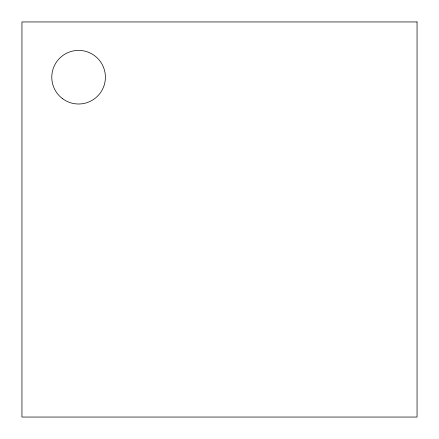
<?xml version="1.0" encoding="UTF-8"?>
<svg xmlns="http://www.w3.org/2000/svg" width="439" height="439" viewBox="0 0 439 439"><rect width="100%" height="100%" fill="white"/><g stroke="black" fill="none" stroke-linecap="round" stroke-linejoin="round"><path stroke-width="0.66" d="M417.05 21.95L21.95 21.95L21.95 417.05L417.05 417.05L417.05 21.95M62.415 98.577A26.806 26.806 0 0 0 105.19 80.524A26.806 26.806 0 0 0 68.166 52.504A26.806 26.806 0 0 0 62.415 98.577"/></g></svg>
